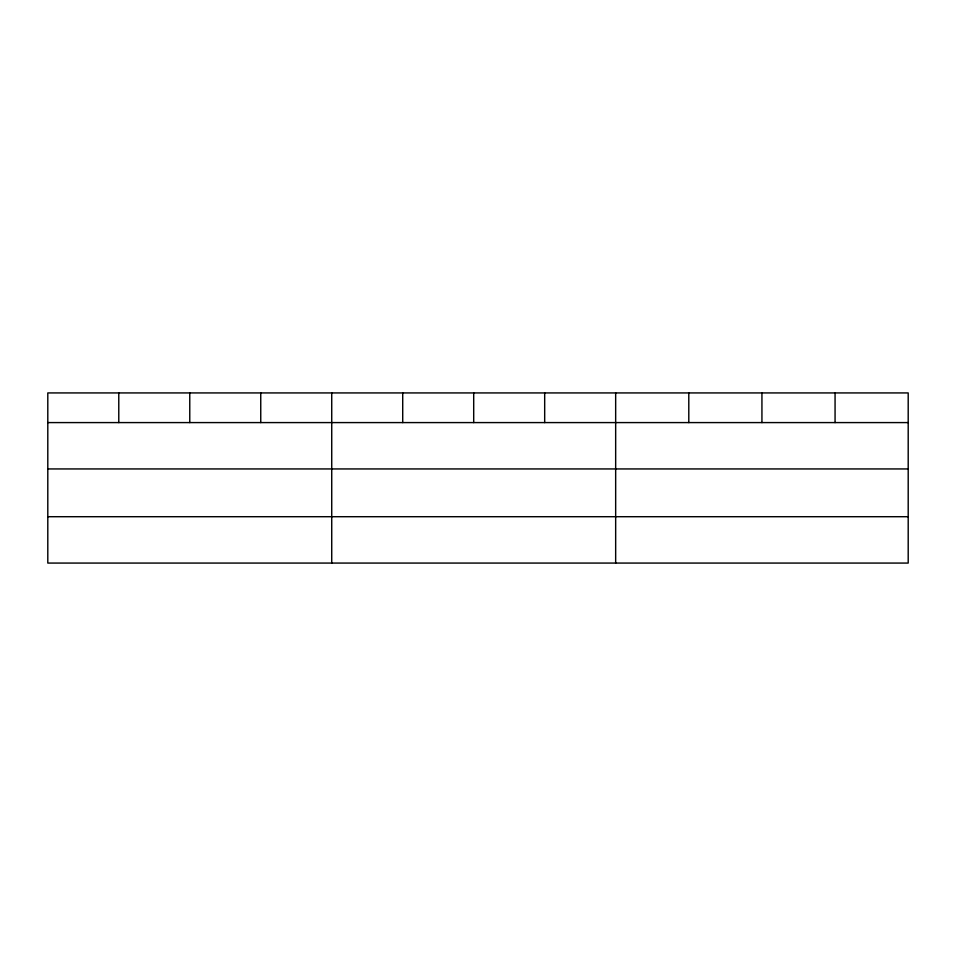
<?xml version="1.0" encoding="UTF-8"?>
<svg xmlns="http://www.w3.org/2000/svg" width="956" height="956" viewBox="0 0 956 956"><rect width="100%" height="100%" fill="white"/><g stroke="black" fill="none" stroke-linecap="round" stroke-linejoin="round"><path stroke-width="1.43" d="M908.2 468.942L908.2 392.928L47.8 392.928L47.8 563.072L908.2 563.072L908.2 468.942L47.8 468.942M47.8 422.588L908.2 422.588M47.8 516.706L908.2 516.706M835.066 392.928L835.066 422.588M761.932 392.928L761.932 422.588M688.798 392.928L688.798 422.588M615.664 392.928L615.664 563.072M544.681 392.928L544.681 422.588M473.698 392.928L473.698 422.588M402.715 392.928L402.715 422.588M331.732 392.928L331.732 563.072M260.749 392.928L260.749 422.588M189.766 392.928L189.766 422.588M118.783 392.928L118.783 422.588"/></g></svg>
